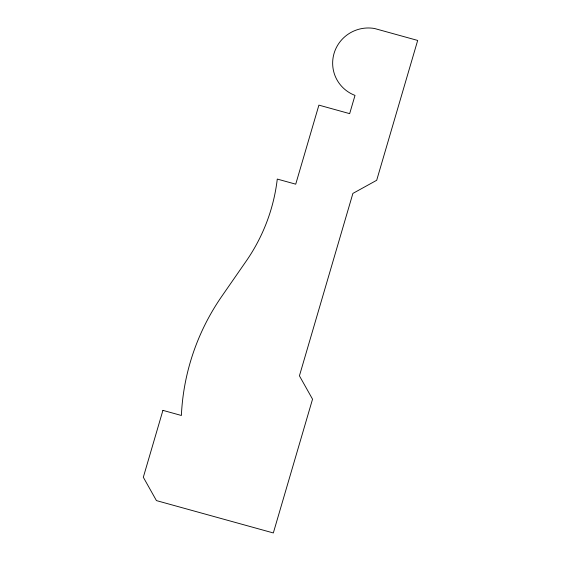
<?xml version="1.0" encoding="UTF-8"?>
<svg xmlns="http://www.w3.org/2000/svg" width="561" height="561" viewBox="0 0 561 561"><rect width="100%" height="100%" fill="white"/><g stroke="black" fill="none" stroke-linecap="round" stroke-linejoin="round"><path stroke-width="0.84" d="M162.921 410.364L143.321 477.25L156.435 500.601L273.333 532.95L312.54 399.18L299.427 375.835L352.89 193.419L376.69 180.284L417.679 40.441L374.608 28.52A35.434 34.838 -15.9 0 0 334.047 53.449A35.434 34.838 -15.9 0 0 355.008 95.405L349.664 113.645L318.9 105.131L295.731 184.176L277.274 179.071A183.573 180.495 -15.9 0 1 246.188 261.138L221.833 296.257A231.377 227.507 -15.9 0 0 181.378 415.477L162.921 410.364"/></g></svg>
